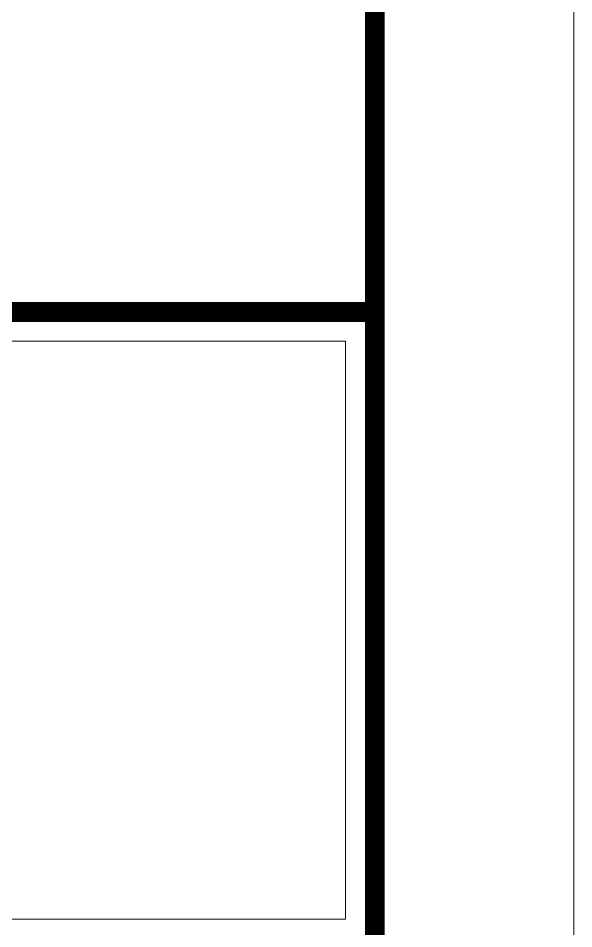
# Model space of a CAD drawing. Header units: inches. Extents: x -350577 to -266477, y -437959 to -377535.
# Drawn here: x -267117.42 to -267103.46, y -437943.31 to -437920.42 of the extents above; entities that cross this region are included whole.
import ezdxf

# ---------------------------------------------------------------- set-up
doc = ezdxf.new("R2010")
doc.units = ezdxf.units.IN
doc.header["$MEASUREMENT"] = 0
for name, color, linetype, lineweight in [('AZ_Title Line', 91, 'Continuous', 9), ('title', 7, 'Continuous', 15), ('TITLE (itatec)', 7, 'Continuous', 20)]:
    doc.layers.add(name, color=color, linetype=linetype, lineweight=lineweight)

# ---------------------------------------------------------------- blocks, each defined once
blk = doc.blocks.new('Griin')
at = {"layer": 'TITLE (itatec)'}
blk.add_lwpolyline([(-45.321, 0.735), (-0.735, 0.735), (-0.735, 15.265), (-45.321, 15.265)], close=True, dxfattribs=at)

msp = doc.modelspace()

# ---------------------------------------------------------------- linework, layer by layer
at = {"layer": 'AZ_Title Line'}
for points in [[(-267103.46, -437661.802), (-267523.46, -437661.802), (-267523.46, -437958.802), (-267103.46, -437958.802)], [(-267108.46, -437666.802), (-267518.46, -437666.802), (-267518.46, -437953.802), (-267108.46, -437953.802)]]:
    msp.add_lwpolyline(points, close=True, dxfattribs=at)
at = {"layer": 'title', "const_width": 0.5}
for points in [[(-267108.46, -437953.802), (-267108.46, -437883.802)], [(-267108.46, -437927.802), (-267287.46, -437927.802)]]:
    msp.add_lwpolyline(points, dxfattribs=at)

# ---------------------------------------------------------------- block references
at = {"layer": 'title'}
msp.add_blockref('Griin', (-267108.46, -437943.802), dxfattribs=at)

doc.saveas('drawing.dxf')
